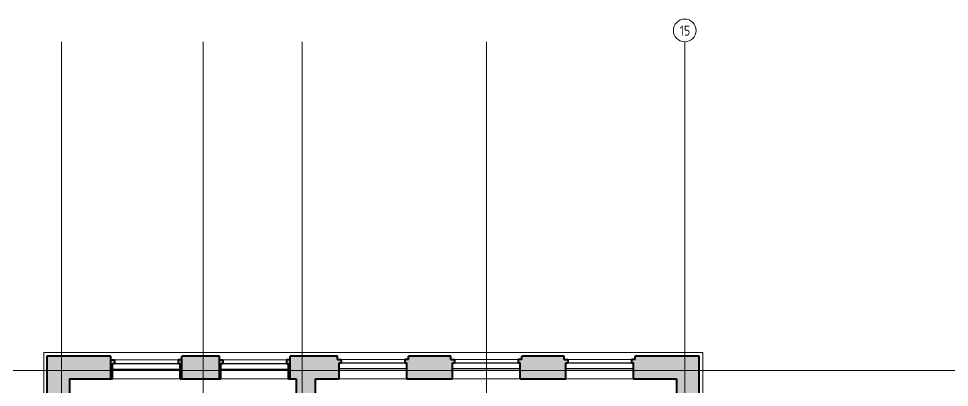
# Model space of a CAD drawing. Header units: millimetres. Extents: x -13853 to 411335, y -23261 to 161252.
# Drawn here: x 99066 to 131918, y 148227 to 161252 of the extents above; entities that cross this region are included whole.
import ezdxf

# ---------------------------------------------------------------- set-up
doc = ezdxf.new("R2010")
doc.units = ezdxf.units.MM
doc.linetypes.add('ADSK_Линия сетки', pattern=[21, 12, -3, 3, -3])
for name, color, linetype, lineweight in [('Каркас_Импост', 7, 'Continuous', 30), ('Окна', 7, 'Continuous', 18), ('Оси', 7, 'Continuous', 9), ('Стены', 7, 'Continuous', 18), ('Стены разрез', 7, 'Continuous', 40)]:
    doc.layers.add(name, color=color, linetype=linetype, lineweight=lineweight)
doc.styles.add('GOST Common_2', font='GOST Common.ttf', dxfattribs={"width": 0.9, "height": 350})

# ---------------------------------------------------------------- blocks, each defined once
blk = doc.blocks.new('ИРНИТУ-Окно-ГОСТ23166-99_6_3_Створки - 2350 x 3100-796890-001_Весь этаж')
at = {"layer": 'Каркас_Импост'}
for p, q in [((-1233.1, 220), (1156.9, 220)), ((-1233.1, 220), (-1233.1, 20)), ((-1233.1, 220), (-1198.1, 220)), ((-1233.1, 20), (1156.9, 20)), ((-1233.1, 20), (-1198.1, 20)), ((1156.9, 220), (1121.9, 220)), ((1156.9, 20), (1121.9, 20)), ((1156.9, 220), (1156.9, 20))]:
    blk.add_line(p, q, dxfattribs=at)
blk = doc.blocks.new('ИРНИТУ-Окно-ГОСТ23166-99_6_3_Створки - 2350 x 3100-752006-001_Весь этаж')
at = {"layer": 'Каркас_Импост'}
for p, q in [((-1233.1, 210), (1156.9, 210)), ((-1233.1, 210), (-1233.1, 10)), ((-1233.1, 210), (-1198.1, 210)), ((-1233.1, 10), (1156.9, 10)), ((-1233.1, 10), (-1198.1, 10)), ((1156.9, 210), (1121.9, 210)), ((1156.9, 10), (1121.9, 10)), ((1156.9, 210), (1156.9, 10))]:
    blk.add_line(p, q, dxfattribs=at)
blk = doc.blocks.new('Ось сетки - D8-4846-001_Весь этаж')
at = {"layer": 'Оси', "lineweight": 18}
for start, end in [(360, 180), (180, 360)]:
    blk.add_arc((0, 0), 4, start, end, dxfattribs=at)

msp = doc.modelspace()

# ---------------------------------------------------------------- hatches: boundary and pattern name
at = {"layer": 'Стены'}
h = msp.add_hatch(color=256, dxfattribs=at)
h.paths.add_polyline_path([(100206, 145335), (100866, 145335), (100866, 146055), (100186, 146055), (100186, 146125), (100066, 146125), (100066, 145335)], flags=0)
h.paths.add_polyline_path([(100066, 147945), (100186, 147945), (100186, 148015), (100866, 148015), (100866, 149335), (100066, 149335)], flags=0)
h = msp.add_hatch(color=256, dxfattribs=at)
h.paths.add_polyline_path([(123086, 148535), (123086, 149335), (120826, 149335), (120826, 148535), (122286, 148535)], flags=0)
h.paths.add_polyline_path([(118326, 148535), (118326, 149335), (116826, 149335), (116826, 148535)], flags=0)
h.paths.add_polyline_path([(114326, 148535), (114326, 149335), (112826, 149335), (112826, 148535)], flags=0)
h.paths.add_polyline_path([(108656, 148535), (110326, 148535), (110326, 149335), (108656, 149335)], flags=0)
h.paths.add_polyline_path([(106156, 148535), (106156, 149335), (104826, 149335), (104826, 148535)], flags=0)
h.paths.add_polyline_path([(100866, 148535), (102326, 148535), (102326, 149335), (100866, 149335)], flags=0)
h = msp.add_hatch(color=256, dxfattribs=at)
h.paths.add_polyline_path([(104771, 148535), (104826, 148535), (104826, 149195), (104701, 149195), (104701, 149075), (104771, 149075)], flags=0)
h.paths.add_polyline_path([(102326, 148535), (102381, 148535), (102381, 149075), (102451, 149075), (102451, 149195), (102326, 149195)], flags=0)
h = msp.add_hatch(color=256, dxfattribs=at)
h.paths.add_polyline_path([(108591, 148535), (108656, 148535), (108656, 149195), (108521, 149195), (108521, 149075), (108591, 149075)], flags=0)
h.paths.add_polyline_path([(106156, 148535), (106201, 148535), (106201, 149075), (106271, 149075), (106271, 149195), (106156, 149195)], flags=0)
h = msp.add_hatch(color=256, dxfattribs=at)
h.paths.add_polyline_path([(112771, 148535), (112826, 148535), (112826, 149215), (112701, 149215), (112701, 149095), (112771, 149095)], flags=0)
h.paths.add_polyline_path([(110326, 148535), (110381, 148535), (110381, 149095), (110451, 149095), (110451, 149215), (110326, 149215)], flags=0)
h = msp.add_hatch(color=256, dxfattribs=at)
h.paths.add_polyline_path([(116771, 148535), (116826, 148535), (116826, 149215), (116701, 149215), (116701, 149095), (116771, 149095)], flags=0)
h.paths.add_polyline_path([(114326, 148535), (114381, 148535), (114381, 149095), (114451, 149095), (114451, 149215), (114326, 149215)], flags=0)
h = msp.add_hatch(color=256, dxfattribs=at)
h.paths.add_polyline_path([(120771, 148535), (120826, 148535), (120826, 149215), (120701, 149215), (120701, 149095), (120771, 149095)], flags=0)
h.paths.add_polyline_path([(118381, 148535), (118381, 149095), (118451, 149095), (118451, 149215), (118326, 149215), (118326, 148535)], flags=0)
msp.add_hatch(color=256, dxfattribs=at).paths.add_polyline_path([(109317, 124615), (109546, 124615), (109546, 148535), (108866, 148535), (108866, 124615)], flags=0)
h = msp.add_hatch(color=256, dxfattribs=at)
h.paths.add_polyline_path([(122286, 123815), (123086, 123815), (123086, 125929), (122286, 125929), (122286, 124615)], flags=0)
h.paths.add_polyline_path([(122286, 128429), (123086, 128429), (123086, 130529), (122286, 130529), (122286, 128930)], flags=0)
h.paths.add_polyline_path([(122286, 133029), (123086, 133029), (123086, 135179), (122286, 135179), (122286, 135147)], flags=0)
h.paths.add_polyline_path([(123086, 137679), (123086, 139829), (122286, 139829), (122286, 137679)], flags=0)
h.paths.add_polyline_path([(123086, 142329), (123086, 144029), (122286, 144029), (122286, 142329)], flags=0)
h.paths.add_polyline_path([(122286, 146529), (123086, 146529), (123086, 148535), (122286, 148535), (122286, 147580)], flags=0)

# ---------------------------------------------------------------- linework, layer by layer
at = {"layer": 'Оси', "linetype": 'ADSK_Линия сетки'}
for p, q in [((100576, 160434), (100576, -22443)), ((105576, 160434), (105576, -22443)), ((109076, 160434), (109076, -22443)), ((115576, 160434), (115576, -22443)), ((122576, -22443), (122576, 160434)), ((-13035, 148825), (410517, 148825))]:
    msp.add_line(p, q, dxfattribs=at)
at = {"layer": 'Стены'}
for p, q in [((99956, 145465), (99956, 149465)), ((99956, 149465), (123216, 149465)), ((102451, 149195), (104701, 149195)), ((106271, 149195), (108521, 149195)), ((110451, 149215), (112701, 149215)), ((114451, 149215), (116701, 149215)), ((118451, 149215), (120701, 149215)), ((123216, 149465), (123216, 123705)), ((100886, 148535), (100886, 144535)), ((104771, 148535), (102381, 148535)), ((108591, 148535), (106201, 148535)), ((112771, 148535), (110381, 148535)), ((116771, 148535), (114381, 148535)), ((120771, 148535), (118381, 148535))]:
    msp.add_line(p, q, dxfattribs=at)
at = {"layer": 'Стены разрез'}
for p, q in [((100066, 149335), (100066, 147945)), ((102326, 149335), (100066, 149335)), ((102326, 148535), (102326, 149335)), ((102326, 149195), (102451, 149195)), ((102451, 149195), (102451, 149075)), ((104826, 149195), (104701, 149195)), ((104701, 149195), (104701, 149075)), ((106156, 149335), (104826, 149335)), ((104826, 148535), (104826, 149335)), ((106156, 148535), (106156, 149335)), ((106156, 149195), (106271, 149195)), ((106271, 149195), (106271, 149075)), ((108656, 149195), (108521, 149195)), ((108521, 149195), (108521, 149075)), ((110326, 149335), (108656, 149335)), ((108656, 148535), (108656, 149335)), ((110326, 149215), (110326, 149335)), ((110326, 149215), (110451, 149215)), ((110451, 149215), (110451, 149095)), ((112826, 149215), (112701, 149215)), ((112701, 149215), (112701, 149095)), ((114326, 149335), (112826, 149335)), ((112826, 149215), (112826, 149335)), ((114326, 149215), (114326, 149335)), ((114326, 149215), (114451, 149215)), ((114451, 149215), (114451, 149095)), ((116826, 149215), (116701, 149215)), ((116701, 149215), (116701, 149095)), ((118326, 149335), (116826, 149335)), ((116826, 149215), (116826, 149335)), ((118326, 149215), (118326, 149335)), ((118326, 149215), (118451, 149215)), ((118451, 149215), (118451, 149095)), ((120826, 149215), (120701, 149215)), ((120701, 149215), (120701, 149095)), ((123086, 149335), (120826, 149335)), ((120826, 149215), (120826, 149335)), ((123086, 146529), (123086, 149335)), ((102381, 149075), (102451, 149075)), ((102381, 148535), (102381, 149075)), ((104701, 149075), (104771, 149075)), ((104771, 148535), (104771, 149075)), ((106201, 149075), (106271, 149075)), ((106201, 148535), (106201, 149075)), ((108521, 149075), (108591, 149075)), ((108591, 148535), (108591, 149075)), ((110381, 149095), (110451, 149095)), ((110381, 148535), (110381, 149095)), ((112701, 149095), (112771, 149095)), ((112771, 148535), (112771, 149095)), ((114381, 149095), (114451, 149095)), ((114381, 148535), (114381, 149095)), ((116701, 149095), (116771, 149095)), ((116771, 148535), (116771, 149095)), ((118381, 149095), (118451, 149095)), ((118381, 148535), (118381, 149095)), ((120701, 149095), (120771, 149095)), ((120771, 148535), (120771, 149095)), ((100866, 148535), (100866, 148015)), ((100866, 148535), (102381, 148535)), ((104771, 148535), (106201, 148535)), ((108591, 148535), (108866, 148535)), ((108866, 148535), (108866, 139025)), ((109546, 124615), (109546, 148535)), ((109546, 148535), (110381, 148535)), ((112771, 148535), (114381, 148535)), ((116771, 148535), (118381, 148535)), ((120771, 148535), (122286, 148535)), ((122286, 148535), (122286, 146474))]:
    msp.add_line(p, q, dxfattribs=at)

# ---------------------------------------------------------------- block references
at = {"layer": 'Окна'}
for name, p in [('ИРНИТУ-Окно-ГОСТ23166-99_6_3_Створки - 2350 x 3100-752006-001_Весь этаж', (103614, 148865)), ('ИРНИТУ-Окно-ГОСТ23166-99_6_3_Створки - 2350 x 3100-752006-001_Весь этаж', (107434, 148865)), ('ИРНИТУ-Окно-ГОСТ23166-99_6_3_Створки - 2350 x 3100-796890-001_Весь этаж', (111614, 148875)), ('ИРНИТУ-Окно-ГОСТ23166-99_6_3_Створки - 2350 x 3100-796890-001_Весь этаж', (115614, 148875)), ('ИРНИТУ-Окно-ГОСТ23166-99_6_3_Створки - 2350 x 3100-796890-001_Весь этаж', (119614, 148875))]:
    msp.add_blockref(name, p, dxfattribs=at)
at = {"layer": 'Оси', "lineweight": 18, "xscale": 99.99999999999993, "yscale": 99.99999999999993, "zscale": 99.99999999999993}
msp.add_blockref('Ось сетки - D8-4846-001_Весь этаж', (122576, 160834), dxfattribs=at)

# ---------------------------------------------------------------- texts
at = {"layer": 'Оси', "insert": (122401, 161000), "char_height": 350, "width": 461.77, "attachment_point": 1, "style": 'GOST Common_2'}
msp.add_mtext('15', dxfattribs=at)

doc.saveas('drawing.dxf')
